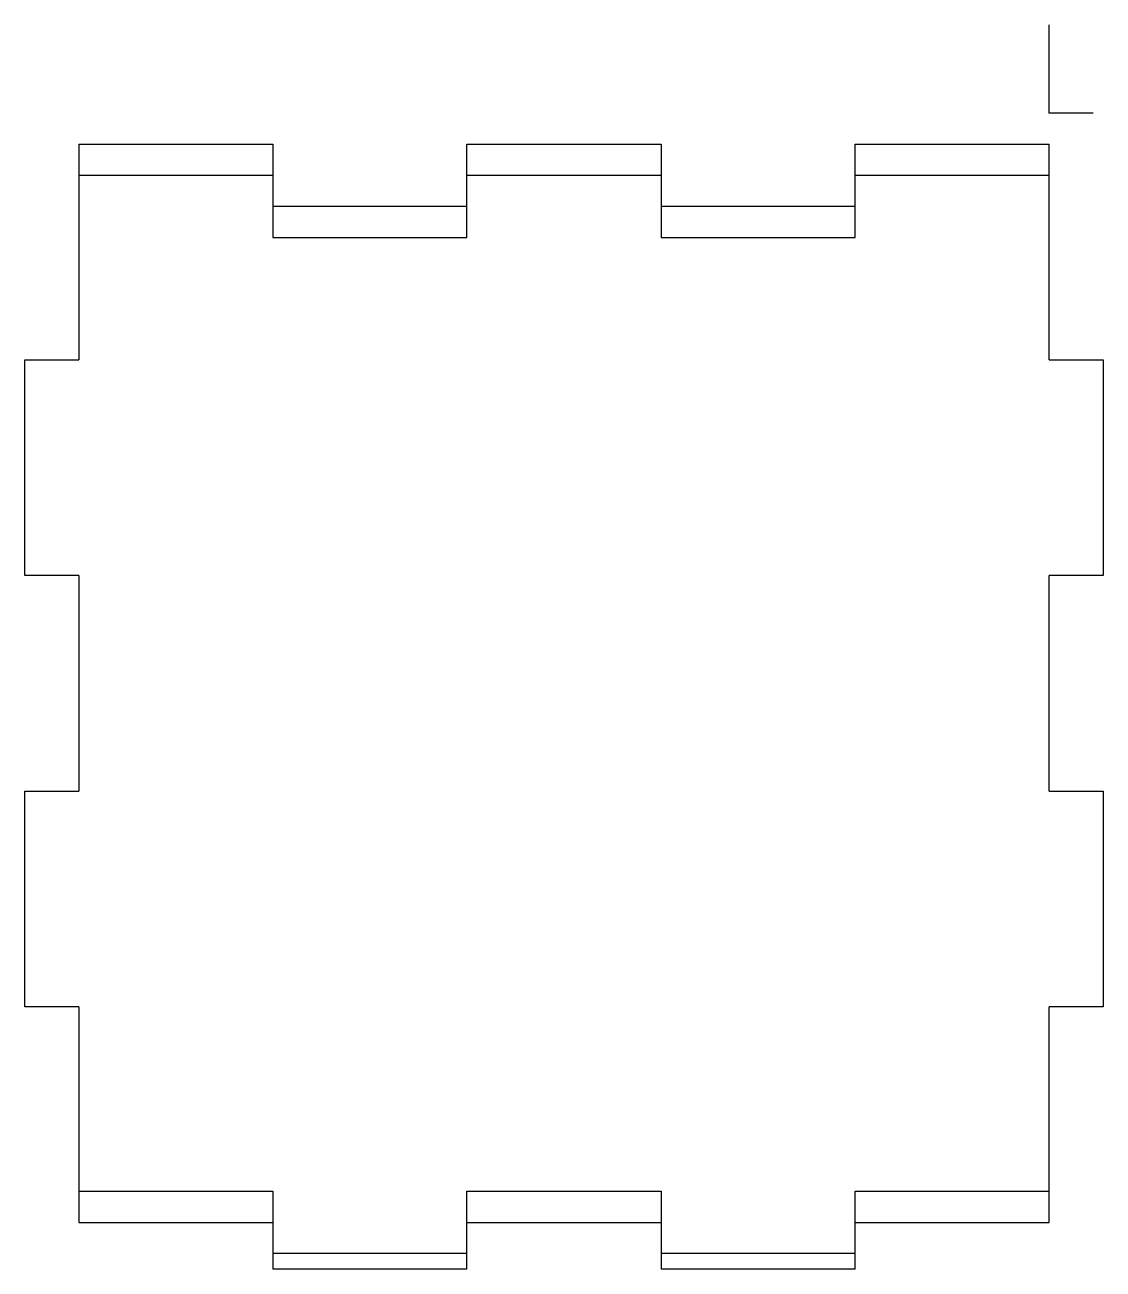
# Model space of a CAD drawing. Header units: millimetres. Extents: x -95 to 5, y -107 to 8.
import ezdxf

# ---------------------------------------------------------------- set-up
doc = ezdxf.new("R2010")
doc.units = ezdxf.units.MM
doc.header["$PDSIZE"] = -1

msp = doc.modelspace()

# ---------------------------------------------------------------- linework, layer by layer
at = {"color": 7, "linetype": 'Continuous'}
for q in [(0, 8.16), (4.08, 0)]:
    msp.add_line((0, 0), q, dxfattribs=at)
at = {"color": 7, "linetype": 'Continuous', "lineweight": 25}
for p, q in [((-90, -2.89), (-90, -22.89)), ((-90, -2.89), (-72, -2.89)), ((-72, -2.89), (-72, -11.55)), ((-54, -11.55), (-54, -2.89)), ((-54, -2.89), (-36, -2.89)), ((-36, -2.89), (-36, -11.55)), ((-18, -2.89), (0, -2.89)), ((-18, -11.55), (-18, -2.89)), ((0, -22.89), (0, -2.89)), ((-90, -5.77), (-72, -5.77)), ((-54, -5.77), (-36, -5.77)), ((-18, -5.77), (0, -5.77)), ((-72, -8.66), (-54, -8.66)), ((-36, -8.66), (-18, -8.66)), ((-72, -11.55), (-54, -11.55)), ((-36, -11.55), (-18, -11.55)), ((-95, -22.89), (-90, -22.89)), ((-95, -42.89), (-95, -22.89)), ((0, -22.89), (5, -22.89)), ((5, -22.89), (5, -42.89)), ((-90, -42.89), (-95, -42.89)), ((-90, -42.89), (-90, -62.89)), ((5, -42.89), (0, -42.89)), ((0, -62.89), (0, -42.89)), ((-95, -82.89), (-95, -62.89)), ((-95, -62.89), (-90, -62.89)), ((0, -62.89), (5, -62.89)), ((5, -62.89), (5, -82.89)), ((-90, -82.89), (-95, -82.89)), ((-90, -82.89), (-90, -102.89)), ((5, -82.89), (0, -82.89)), ((0, -102.89), (0, -82.89)), ((-90, -100), (-72, -100)), ((-72, -100), (-72, -107.22)), ((-54, -100), (-36, -100)), ((-54, -107.22), (-54, -100)), ((-36, -100), (-36, -107.22)), ((-18, -100), (0, -100)), ((-18, -107.22), (-18, -100)), ((-90, -102.89), (-72, -102.89)), ((-54, -102.89), (-36, -102.89)), ((-18, -102.89), (0, -102.89)), ((-54, -105.77), (-72, -105.77)), ((-18, -105.77), (-36, -105.77)), ((-54, -107.22), (-72, -107.22)), ((-18, -107.22), (-36, -107.22))]:
    msp.add_line(p, q, dxfattribs=at)
at = {"color": 7, "linetype": 'Continuous'}
msp.add_point((0, 0), dxfattribs=at)

doc.saveas('drawing.dxf')
